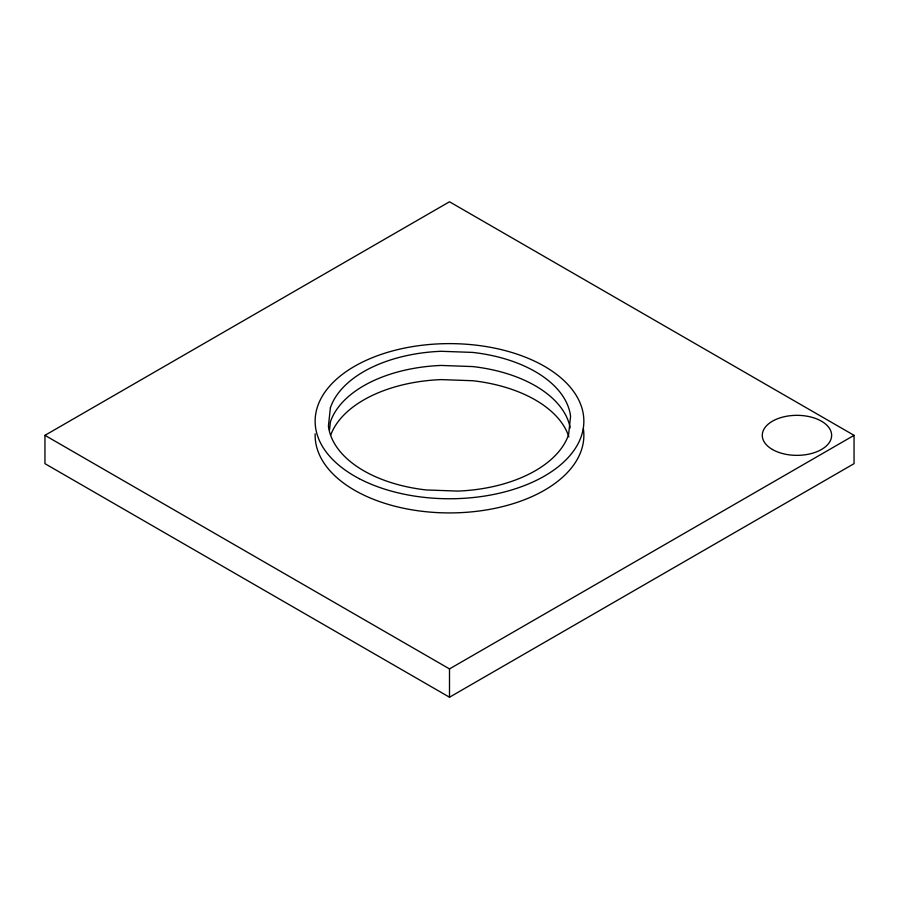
<?xml version="1.0" encoding="UTF-8"?>
<svg xmlns="http://www.w3.org/2000/svg" width="899" height="899" viewBox="0 0 899 899"><rect width="100%" height="100%" fill="white"/><g stroke="black" fill="none" stroke-linecap="round" stroke-linejoin="round"><path stroke-width="1.35" d="M329.528 429.98L330.394 421.923A121.354 70.066 0 0 1 441.128 365.443L472.75 366.578A121.354 70.066 0 0 1 570.18 427.924M44.95 435.341L449.5 201.781L854.05 435.341L854.05 463.659L449.5 697.219L44.95 463.659L44.95 435.341L449.5 668.912L854.05 435.341M449.5 668.912L449.5 697.219M330.81 434.891A121.354 70.066 0 0 1 441.128 379.603L472.75 380.727A121.354 70.066 0 0 1 568.876 436.88M583.384 428.812A134.367 77.572 0 0 1 453.826 512.88A134.367 77.572 0 0 1 315.167 433.801M330.394 407.764L328.427 426.025A121.354 70.066 0 0 0 426.25 489.955L457.872 491.09A121.354 70.066 0 0 0 568.606 434.61L570.573 416.361A121.354 70.066 0 0 0 472.75 352.419L441.128 351.284A121.354 70.066 0 0 0 330.394 407.764M772.443 449.5A34.679 20.014 0 0 0 830.451 440.521A34.679 20.014 0 0 0 787.985 416.012A34.679 20.014 0 0 0 772.443 449.5M359.319 478.695A134.367 77.572 0 0 0 580.844 437.521A134.367 77.572 0 0 0 408.326 347.351A134.367 77.572 0 0 0 359.319 478.695"/></g></svg>
